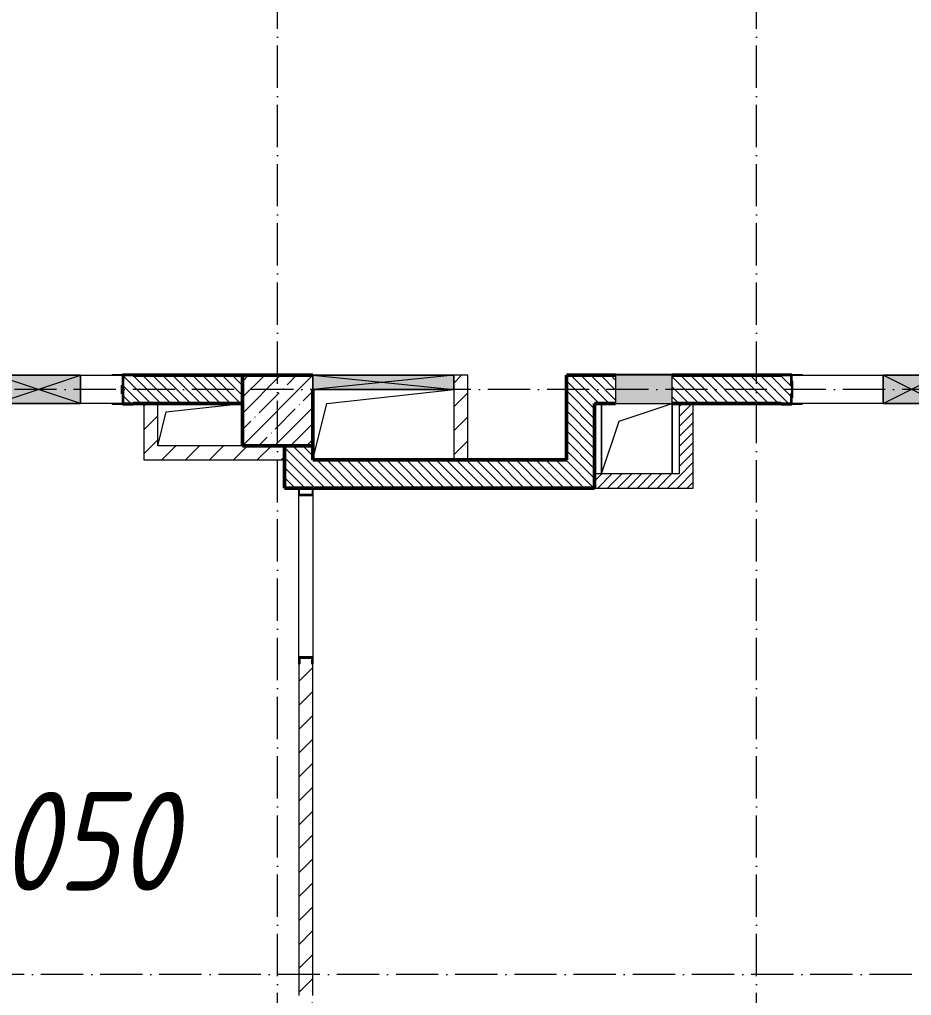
# Model space of a CAD drawing. Header units: millimetres. Extents: x -12989 to 629078, y -109036 to 555275.
# Drawn here: x 61478 to 67810, y 65395 to 72319 of the extents above; entities that cross this region are included whole.
import ezdxf

# ---------------------------------------------------------------- set-up
doc = ezdxf.new("R2010")
doc.units = ezdxf.units.MM
doc.linetypes.add('50_200_ШТРИХ_1Т_ш5_п1_п1_', pattern=[700, 500, -100, 0, -100])
for name, color, linetype, lineweight in [('A-DETL-GENF-OTLN', 7, 'Continuous', 9), ('A-FLOR-____-OTLN', 7, 'Continuous', 9), ('A-GENM-____-MCUT', 7, 'Continuous', 25), ('A-GENM-____-OTLN', 7, 'Continuous', 9), ('A-GENM-____-OTLN-1', 7, 'Continuous', 25), ('A-GLAZ-____-OTLN', 7, 'Continuous', 9), ('A-WALL-____-MCUT-2', 7, 'Continuous', 50), ('A-WALL-____-PATT-1', 7, 'Continuous', 9), ('A-WALL-FNSH-MCUT-1', 7, 'Continuous', 9), ('I-WALL-____-OTLN', 7, 'Continuous', 9), ('S-COLS-____-MCUT', 7, 'Continuous', 50), ('S-COLS-____-OTLN', 7, 'Continuous', 9), ('S-GRID-____-OTLN-1', 7, '50_200_ШТРИХ_1Т_ш5_п1_п1_', 9), ('Марки помещений', 7, 'Continuous', 9)]:
    doc.layers.add(name, color=color, linetype=linetype, lineweight=lineweight)
doc.layers.add('A-GLAZ-____-OTLN-1', color=7, linetype='Continuous', lineweight=9, true_color=0xc0c0c0)
doc.styles.add('ISOCPEUR_I_3', font='isocpeui.ttf', dxfattribs={"width": 0.85, "height": 2.2})
pattern_1 = [(45, (43259.71, 63713.66), (-84.8528, 84.8528), [])]
pattern_2 = [(135, (43259.71, 63713.66), (-35.35534, -35.35534), [])]
pattern_3 = [(45, (43259.71, 63713.66), (-35.35534, 35.35534), [])]

# ---------------------------------------------------------------- blocks, each defined once
blk = doc.blocks.new('BSC_Колонна _Прямоугольная - 500х500-V72-АР1_План отверстий 2 этажа в осях 1-64_А-ГГ')
at = {"layer": 'S-COLS-____-OTLN'}
h = blk.add_hatch(dxfattribs=at)
h.set_pattern_fill('FP_101', color=256, style=0, pattern_type=2)
h.set_pattern_definition([(45, (-20050, -5831.04), (-114.0493, 114.0493), []), (45, (-19935.95, -5831.04), (-114.0493, 114.0493), [201.613, -40.323, 3.353, -36.97])])
h.paths.add_polyline_path([(-250, -250), (250, -250), (250, 250), (-250, 250), (-250, 150)], flags=0)
at = {"layer": 'S-COLS-____-MCUT'}
for p, q in [((250, 250), (-250, 250)), ((-250, 250), (-250, -250)), ((250, -250), (250, 150)), ((-250, -250), (250, -250))]:
    blk.add_line(p, q, dxfattribs=at)
blk = doc.blocks.new('АР_Перемычка - АР_Перемычка-28448550-АР1_План отверстий 2 этажа в осях 1-64_А-ГГ')
at = {"layer": 'A-GENM-____-OTLN'}
blk.add_line((-350, -100), (-342, -100), dxfattribs=at)
blk = doc.blocks.new('154_Фахверк_СКБ_Швеллер - Тип_100_3550_1-28320239-АР1_План отверстий 2 этажа в осях 1-64_А-ГГ')
at = {"layer": 'A-GENM-____-MCUT'}
for p, q in [((175, 50), (125, 50)), ((125, 50), (125, -50)), ((128, 47), (175, 47)), ((128, -47), (128, 47)), ((175, 47), (175, 50)), ((125, -50), (175, -50)), ((175, -47), (128, -47)), ((175, -50), (175, -47))]:
    blk.add_line(p, q, dxfattribs=at)
blk = doc.blocks.new('154_Стойка_СКБ_Швеллер - СМ-2180_100-28318692-АР1_План отверстий 2 этажа в осях 1-64_А-ГГ')
at = {"layer": 'A-GENM-____-MCUT'}
for p, q in [((171, 50), (125, 50)), ((125, 50), (125, -50)), ((129.5, 42.4), (171, 42.4)), ((129.5, -42.4), (129.5, 42.4)), ((171, 42.4), (171, 50)), ((125, -50), (171, -50)), ((171, -42.4), (129.5, -42.4)), ((171, -50), (171, -42.4))]:
    blk.add_line(p, q, dxfattribs=at)
blk = doc.blocks.new('154_Стойка_СКБ_Уголок - СМ-2180_200-28268025-АР1_План отверстий 2 этажа в осях 1-64_А-ГГ')
at = {"layer": 'A-GENM-____-MCUT'}
for p, q in [((125, 156), (125, 81)), ((200, 156), (125, 156)), ((131, 81), (131, 150)), ((131, 150), (200, 150)), ((200, 150), (200, 156)), ((125, 81), (131, 81)), ((131, 19), (125, 19)), ((125, 19), (125, -56)), ((131, -50), (131, 19)), ((125, -56), (200, -56)), ((200, -50), (131, -50)), ((200, -56), (200, -50))]:
    blk.add_line(p, q, dxfattribs=at)
blk = doc.blocks.new('Стойка_Влож_Уголок_Опорный - Уголок-28213941-АР1_План отверстий 2 этажа в осях 1-64_А-ГГ')
at = {"layer": 'A-GENM-____-OTLN'}
for p, q in [((-212, -6), (-212, 0)), ((0, 0), (0, -6)), ((-212, -75), (-212, -6)), ((-212, -6), (-206, -6)), ((-6, -6), (0, -6)), ((0, -6), (0, -75)), ((-212, -75), (-206, -75)), ((-6, -75), (0, -75))]:
    blk.add_line(p, q, dxfattribs=at)
blk = doc.blocks.new('154_Стойка_СКБ_Уголок - СМ-2480_200-28346303-АР1_План отверстий 2 этажа в осях 1-64_А-ГГ')
at = {"layer": 'A-GENM-____-MCUT'}
for p, q in [((125, 156), (125, 81)), ((200, 156), (125, 156)), ((131, 81), (131, 150)), ((131, 150), (200, 150)), ((200, 150), (200, 156)), ((125, 81), (131, 81)), ((131, 19), (125, 19)), ((125, 19), (125, -56)), ((131, -50), (131, 19)), ((125, -56), (200, -56)), ((200, -50), (131, -50)), ((200, -56), (200, -50))]:
    blk.add_line(p, q, dxfattribs=at)
blk = doc.blocks.new('Стойка_Влож_Полоса боковая - Полоса-28213942-АР1_План отверстий 2 этажа в осях 1-64_А-ГГ')
at = {"layer": 'A-GENM-____-OTLN'}
for p, q in [((-5, 60), (0, 60)), ((-5, -60), (-5, 60)), ((0, 31), (0, -31)), ((0, -60), (-5, -60))]:
    blk.add_line(p, q, dxfattribs=at)
blk = doc.blocks.new('AR_Отверстие Ниша - Лючок-32403954-АР1_План отверстий 2 этажа в осях 1-64_А-ГГ')
at = {"layer": 'A-GLAZ-____-OTLN'}
blk.add_hatch(color=256, dxfattribs=at).paths.add_polyline_path([(-200, 100), (-200, -100), (200, -100), (200, 100)], flags=0)
for p, q in [((200, 100), (-200, 100)), ((-200, 100), (-200, -100)), ((200, -100), (200, 100)), ((-200, -100), (200, -100))]:
    blk.add_line(p, q, dxfattribs=at)
blk = doc.blocks.new('Л_Общий_Лючок - Лючок-29677405-АР1_План отверстий 2 этажа в осях 1-64_А-ГГ')
at = {"layer": 'A-GLAZ-____-OTLN-1'}
blk.add_hatch(color=256, dxfattribs=at).paths.add_polyline_path([(400, 0), (424, 0), (424, 6), (-24, 6), (-24, 0), (0, 0)], flags=0)
at = {"layer": 'A-GLAZ-____-OTLN'}
for p, q in [((424, 6), (-24, 6)), ((-24, 6), (-24, 0)), ((424, 6), (424, 0))]:
    blk.add_line(p, q, dxfattribs=at)
blk = doc.blocks.new('AR_Отверстие прямоугольное _в плите_ - AR_Отверстие прямоугольное _в плите_-30459293-АР1_План отверстий 2 этажа в осях 1-64_А-ГГ')
at = {"layer": 'A-GENM-____-OTLN'}
for p, q in [((-250, 250), (-250, -250)), ((-125, 125), (250, 250)), ((250, -250), (250, 250)), ((-250, -250), (-125, 125))]:
    blk.add_line(p, q, dxfattribs=at)
blk = doc.blocks.new('AR_Отверстие прямоугольное _в плите_ - AR_Отверстие прямоугольное _в плите_-30552555-АР1_План отверстий 2 этажа в осях 1-64_А-ГГ')
at = {"layer": 'A-GENM-____-OTLN'}
for p, q in [((-240, 90), (300, 150)), ((-300, -150), (-240, 90))]:
    blk.add_line(p, q, dxfattribs=at)
blk = doc.blocks.new('AR_Отверстие прямоугольное _в плите_ - AR_Отверстие прямоугольное _в плите_-30552705-АР1_План отверстий 2 этажа в осях 1-64_А-ГГ')
at = {"layer": 'A-GENM-____-OTLN'}
for p, q in [((-400, 150), (500, 250)), ((-500, -250), (-400, 150))]:
    blk.add_line(p, q, dxfattribs=at)
blk = doc.blocks.new('AR_Отверстие прямоугольное _в стене__БезПР - AR_Отверстие прямоугольное _в стене__БезПР-36428632-АР1_План отверстий 2 этажа в осях 1-64_А-ГГ')
at = {"layer": 'A-GLAZ-____-OTLN'}
blk.add_hatch(color=256, dxfattribs=at).paths.add_polyline_path([(-200, -100), (200, -100), (200, 100), (-200, 100)], flags=0)
at = {"layer": 'A-DETL-GENF-OTLN'}
for p, q in [((-200, -100), (-200, 100)), ((-200, 100), (200, 100)), ((200, 100), (-200, -100)), ((-200, 100), (200, -100)), ((200, 100), (-200, 100)), ((-200, 100), (-200, -100)), ((200, 100), (200, -100)), ((200, -100), (200, 100)), ((200, -100), (-200, -100)), ((-200, -100), (200, -100))]:
    blk.add_line(p, q, dxfattribs=at)
at = {"layer": 'A-GLAZ-____-OTLN'}
blk.add_line((200, 100), (-200, 100), dxfattribs=at)
blk = doc.blocks.new('AR_Отверстие прямоугольное _в стене__БезПР - AR_Отверстие прямоугольное _в стене__БезПР-36429236-АР1_План отверстий 2 этажа в осях 1-64_А-ГГ')
at = {"layer": 'A-GLAZ-____-OTLN'}
blk.add_hatch(color=256, dxfattribs=at).paths.add_polyline_path([(500, -50), (500, 50), (-500, 50), (-500, -50), (395.9, -50)], flags=0)
at = {"layer": 'A-DETL-GENF-OTLN'}
for p, q in [((-500, -50), (-500, 50)), ((-500, 50), (500, 50)), ((500, 50), (-500, -50)), ((-500, 50), (500, -50)), ((500, 50), (-500, 50)), ((-500, 50), (-500, -50)), ((500, 50), (500, -50)), ((500, -50), (500, 50)), ((500, -50), (-500, -50)), ((-500, -50), (500, -50))]:
    blk.add_line(p, q, dxfattribs=at)
at = {"layer": 'A-GLAZ-____-OTLN'}
blk.add_line((500, 50), (-500, 50), dxfattribs=at)
blk = doc.blocks.new('AR_Отверстие прямоугольное _в стене_ - AR_Отверстие прямоугольное _в стене__ОВ-36870782-АР1_План отверстий 2 этажа в осях 1-64_А-ГГ')
at = {"layer": 'A-GLAZ-____-OTLN'}
blk.add_hatch(color=256, dxfattribs=at).paths.add_polyline_path([(-300, 100), (-300, -100), (300, -100), (300, 100)], flags=0)
at = {"layer": 'A-DETL-GENF-OTLN'}
for p, q in [((-300, -100), (-300, 100)), ((-300, 100), (300, 100)), ((300, 100), (-300, -100)), ((-300, 100), (300, -100)), ((300, 100), (-300, 100)), ((-300, 100), (-300, -100)), ((300, 100), (300, -100)), ((300, -100), (300, 100)), ((300, -100), (-300, -100)), ((-300, -100), (300, -100))]:
    blk.add_line(p, q, dxfattribs=at)
blk = doc.blocks.new('2этаж')
at = {"layer": 'S-GRID-____-OTLN-1', "color": 251, "ltscale": 0.6, "true_color": 0x636466}
for p, q in [((4458.3, 454533.3), (4458.3, 508896.9)), ((7858.3, 454533.3), (7858.3, 508896.9)), ((74727.1, 464997), (-20260.4, 464997)), ((88359, 460847), (-20260.4, 460847))]:
    blk.add_line(p, q, dxfattribs=at)

msp = doc.modelspace()

# ---------------------------------------------------------------- hatches: boundary and pattern name
at = {"layer": 'A-WALL-____-PATT-1'}
h = msp.add_hatch(dxfattribs=at)
h.set_pattern_fill('FP_6', color=256, style=0, pattern_type=2)
h.set_pattern_definition(pattern_2)
h.paths.add_polyline_path([(63059.7115, 69594.7006), (63059.7115, 69794.7006), (62215.7115, 69794.7006), (62215.7115, 69725.7006), (62209.7115, 69725.7006), (62209.7115, 69663.7006), (62215.7115, 69663.7006), (62215.7115, 69594.7006), (62688.129, 69594.7006)], flags=0)
h.paths.add_polyline_path([(61053.7115, 69594.7006), (61053.7115, 69663.7006), (61059.7115, 69663.7006), (61059.7115, 69725.7006), (61053.7115, 69725.7006), (61053.7115, 69794.7006), (60559.7115, 69794.7006), (60559.7115, 69594.7006), (60984.7115, 69594.7006)], flags=0)
h = msp.add_hatch(dxfattribs=at)
h.set_pattern_fill('FP_4', color=256, style=0, pattern_type=2)
h.set_pattern_definition(pattern_1)
h.paths.add_polyline_path([(64559.7115, 69694.7006), (64659.7115, 69694.7006), (64659.7115, 69794.7006), (64559.7115, 69794.7006)], flags=0)
h = msp.add_hatch(dxfattribs=at)
h.set_pattern_fill('FP_6', color=256, style=0, pattern_type=2)
h.set_pattern_definition(pattern_2)
h.paths.add_polyline_path([(65559.7115, 68994.7006), (65559.7115, 69794.7006), (65359.7115, 69794.7006), (65359.7115, 68994.7006)], flags=0)
h = msp.add_hatch(dxfattribs=at)
h.set_pattern_fill('FP_6', color=256, style=0, pattern_type=2)
h.set_pattern_definition(pattern_2)
h.paths.add_polyline_path([(68665.7115, 69594.7006), (69059.7115, 69594.7006), (69059.7115, 69794.7006), (68665.7115, 69794.7006), (68665.7115, 69725.7006), (68659.7115, 69725.7006), (68659.7115, 69663.7006), (68665.7115, 69663.7006), (68665.7115, 69597.7006)], flags=0)
h.paths.add_polyline_path([(66884.7115, 69594.7006), (66953.7115, 69594.7006), (66953.7115, 69663.7006), (66959.7115, 69663.7006), (66959.7115, 69725.7006), (66953.7115, 69725.7006), (66953.7115, 69794.7006), (66109.7115, 69794.7006), (66109.7115, 69594.7006), (66223.0576, 69594.7006)], flags=0)
h.paths.add_polyline_path([(65559.7115, 69594.7006), (65709.7115, 69594.7006), (65709.7115, 69794.7006), (65559.7115, 69794.7006)], flags=0)
h = msp.add_hatch(dxfattribs=at)
h.set_pattern_fill('FP_4', color=256, style=0, pattern_type=2)
h.set_pattern_definition(pattern_1)
h.paths.add_polyline_path([(64659.7115, 69194.7006), (64659.7115, 69694.7006), (64559.7115, 69694.7006), (64559.7115, 69194.7006)], flags=0)
h = msp.add_hatch(dxfattribs=at)
h.set_pattern_fill('FP_4', color=256, style=0, pattern_type=2)
h.set_pattern_definition(pattern_1)
h.paths.add_polyline_path([(62459.7115, 69294.7006), (62459.7115, 69594.7006), (62359.7115, 69594.7006), (62359.7115, 69294.7006)], flags=0)
h = msp.add_hatch(dxfattribs=at)
h.set_pattern_fill('FP_5', color=256, style=0, pattern_type=2)
h.set_pattern_definition(pattern_3)
h.paths.add_polyline_path([(66223.0576, 68994.7006), (66259.7115, 68994.7006), (66259.7115, 69594.7006), (66159.7115, 69594.7006), (66159.7115, 68994.7006)], flags=0)
h = msp.add_hatch(dxfattribs=at)
h.set_pattern_fill('FP_4', color=256, style=0, pattern_type=2)
h.set_pattern_definition(pattern_1)
h.paths.add_polyline_path([(63359.7115, 69194.7006), (63359.7115, 69294.7006), (62359.7115, 69294.7006), (62359.7115, 69194.7006), (62688.129, 69194.7006)], flags=0)
h = msp.add_hatch(dxfattribs=at)
h.set_pattern_fill('FP_6', color=256, style=0, pattern_type=2)
h.set_pattern_definition(pattern_2)
h.paths.add_polyline_path([(63462.7115, 68994.7006), (63559.7115, 68994.7006), (63559.7115, 69294.7006), (63359.7115, 69294.7006), (63359.7115, 68994.7006), (63459.7115, 68994.7006)], flags=0)
h = msp.add_hatch(dxfattribs=at)
h.set_pattern_fill('FP_6', color=256, style=0, pattern_type=2)
h.set_pattern_definition(pattern_2)
h.paths.add_polyline_path([(65359.7115, 68994.7006), (65359.7115, 69194.7006), (63559.7115, 69194.7006), (63559.7115, 68994.7006), (64455.5933, 68994.7006)], flags=0)
h = msp.add_hatch(dxfattribs=at)
h.set_pattern_fill('FP_5', color=256, style=0, pattern_type=2)
h.set_pattern_definition(pattern_3)
h.paths.add_polyline_path([(66159.7115, 68994.7006), (66159.7115, 69094.7006), (65559.7115, 69094.7006), (65559.7115, 68994.7006)], flags=0)
h = msp.add_hatch(dxfattribs=at)
h.set_pattern_fill('FP_4', color=256, style=0, pattern_type=2)
h.set_pattern_definition(pattern_1)
h.paths.add_polyline_path([(63559.7115, 62294.7006), (63559.7115, 65344.7006), (63556.7115, 65344.7006), (63556.7115, 65391.7006), (63462.7115, 65391.7006), (63462.7115, 65344.7006), (63459.7115, 65344.7006), (63459.7115, 62294.7006)], flags=0)
h.paths.add_polyline_path([(63556.7115, 65394.7006), (63559.7115, 65394.7006), (63558.8751, 67748.7006), (63552.1115, 67748.7006), (63552.1115, 67790.2006), (63467.3115, 67790.2006), (63467.3115, 67748.7006), (63459.7115, 67748.7006), (63459.7115, 65394.7006), (63552.1115, 65394.7006)], flags=0)
h.paths.add_polyline_path([(63556.7115, 68947.7006), (63556.7115, 68994.7006), (63462.7115, 68994.7006), (63462.7115, 68947.7006), (63553.7115, 68947.7006)], flags=0)

# ---------------------------------------------------------------- linework, layer by layer
at = {"layer": 'A-FLOR-____-OTLN'}
for p, q in [((65609.7115, 69094.7006), (65609.7115, 69594.7006)), ((66109.7115, 69594.7006), (66109.7115, 69094.7006))]:
    msp.add_line(p, q, dxfattribs=at)
at = {"layer": 'A-WALL-____-MCUT-2'}
for p, q in [((63059.7115, 69794.7006), (62284.7115, 69794.7006)), ((65709.7115, 69794.7006), (65359.7115, 69794.7006)), ((65359.7115, 69794.7006), (65359.7115, 69194.7006)), ((66884.7115, 69794.7006), (66109.7115, 69794.7006)), ((62209.7115, 69725.7006), (62209.7115, 69663.7006)), ((62284.7115, 69594.7006), (63059.7115, 69594.7006)), ((65559.7115, 68994.7006), (65559.7115, 69594.7006)), ((65559.7115, 69594.7006), (65709.7115, 69594.7006)), ((66109.7115, 69594.7006), (66884.7115, 69594.7006)), ((63359.7115, 69294.7006), (63359.7115, 68994.7006)), ((63559.7115, 69194.7006), (63559.7115, 69294.7006)), ((65359.7115, 69194.7006), (63559.7115, 69194.7006)), ((63359.7115, 68994.7006), (63459.7115, 68994.7006)), ((63462.7115, 68994.7006), (63556.7115, 68994.7006)), ((63559.7115, 68994.7006), (65559.7115, 68994.7006))]:
    msp.add_line(p, q, dxfattribs=at)
at = {"layer": 'A-WALL-FNSH-MCUT-1'}
for p, q in [((64659.7115, 69794.7006), (64559.7115, 69794.7006)), ((64659.7115, 69194.7006), (64659.7115, 69794.7006)), ((64559.7115, 69694.7006), (64559.7115, 69194.7006)), ((62359.7115, 69594.7006), (62359.7115, 69194.7006)), ((62459.7115, 69294.7006), (62459.7115, 69594.7006)), ((66159.7115, 69594.7006), (66159.7115, 69094.7006)), ((66259.7115, 68994.7006), (66259.7115, 69594.7006)), ((63059.7115, 69294.7006), (62459.7115, 69294.7006)), ((62359.7115, 69194.7006), (63359.7115, 69194.7006)), ((66159.7115, 69094.7006), (65559.7115, 69094.7006)), ((65559.7115, 68994.7006), (66259.7115, 68994.7006)), ((63459.7115, 67748.7006), (63459.7115, 65394.7006)), ((63559.7115, 65394.7006), (63559.7115, 67748.7006))]:
    msp.add_line(p, q, dxfattribs=at)
at = {"layer": 'I-WALL-____-OTLN'}
for p, q in [((61909.7115, 69794.7006), (62209.7115, 69794.7006)), ((66959.7115, 69794.7006), (67609.7115, 69794.7006)), ((62209.7115, 69594.7006), (61909.7115, 69594.7006)), ((67609.7115, 69594.7006), (66959.7115, 69594.7006)), ((63459.7115, 67794.7006), (63459.7115, 68944.7006)), ((63559.7115, 68944.7006), (63559.7115, 67794.7006))]:
    msp.add_line(p, q, dxfattribs=at)

# ---------------------------------------------------------------- block references
msp.add_blockref('2этаж', (58851.3748, -395302.2823))
at = {"layer": 'A-GENM-____-OTLN'}
for name, p, rotation in [('Стойка_Влож_Уголок_Опорный - Уголок-28213941-АР1_План отверстий 2 этажа в осях 1-64_А-ГГ', (62209.7115, 69588.7006), 269.9999999999995), ('Стойка_Влож_Уголок_Опорный - Уголок-28213941-АР1_План отверстий 2 этажа в осях 1-64_А-ГГ', (66959.7115, 69800.7006), 89.99999999999955), ('Стойка_Влож_Полоса боковая - Полоса-28213942-АР1_План отверстий 2 этажа в осях 1-64_А-ГГ', (66959.7115, 69694.7006), 180)]:
    msp.add_blockref(name, p, dxfattribs=dict(at, rotation=rotation))
for name, p in [('AR_Отверстие прямоугольное _в плите_ - AR_Отверстие прямоугольное _в плите_-30552705-АР1_План отверстий 2 этажа в осях 1-64_А-ГГ', (64059.7115, 69444.7006)), ('AR_Отверстие прямоугольное _в плите_ - AR_Отверстие прямоугольное _в плите_-30552555-АР1_План отверстий 2 этажа в осях 1-64_А-ГГ', (62759.7115, 69444.7006)), ('AR_Отверстие прямоугольное _в плите_ - AR_Отверстие прямоугольное _в плите_-30459293-АР1_План отверстий 2 этажа в осях 1-64_А-ГГ', (65859.7115, 69344.7006)), ('АР_Перемычка - АР_Перемычка-28448550-АР1_План отверстий 2 этажа в осях 1-64_А-ГГ', (66959.7115, 69694.7006))]:
    msp.add_blockref(name, p, dxfattribs=at)
at = {"layer": 'A-GENM-____-OTLN-1'}
msp.add_blockref('154_Стойка_СКБ_Уголок - СМ-2180_200-28268025-АР1_План отверстий 2 этажа в осях 1-64_А-ГГ', (62084.7115, 69644.7006), dxfattribs=at)
for name, p, rotation in [('154_Стойка_СКБ_Уголок - СМ-2480_200-28346303-АР1_План отверстий 2 этажа в осях 1-64_А-ГГ', (67084.7115, 69744.7006), 180), ('154_Фахверк_СКБ_Швеллер - Тип_100_3550_1-28320239-АР1_План отверстий 2 этажа в осях 1-64_А-ГГ', (63509.7115, 68819.7006), 89.99999999999991), ('154_Стойка_СКБ_Швеллер - СМ-2180_100-28318692-АР1_План отверстий 2 этажа в осях 1-64_А-ГГ', (63509.7115, 67919.7006), 269.9999999999999)]:
    msp.add_blockref(name, p, dxfattribs=dict(at, rotation=rotation))
at = {"layer": 'A-GLAZ-____-OTLN'}
for name, p in [('Л_Общий_Лючок - Лючок-29677405-АР1_План отверстий 2 этажа в осях 1-64_А-ГГ', (65709.7115, 69794.7006)), ('AR_Отверстие прямоугольное _в стене__БезПР - AR_Отверстие прямоугольное _в стене__БезПР-36429236-АР1_План отверстий 2 этажа в осях 1-64_А-ГГ', (64059.7115, 69744.7006))]:
    msp.add_blockref(name, p, dxfattribs=at)
at = {"layer": 'A-GLAZ-____-OTLN', "rotation": 180}
for name, p in [('AR_Отверстие прямоугольное _в стене_ - AR_Отверстие прямоугольное _в стене__ОВ-36870782-АР1_План отверстий 2 этажа в осях 1-64_А-ГГ', (61609.7115, 69694.7006)), ('AR_Отверстие Ниша - Лючок-32403954-АР1_План отверстий 2 этажа в осях 1-64_А-ГГ', (65909.7115, 69694.7006)), ('AR_Отверстие прямоугольное _в стене__БезПР - AR_Отверстие прямоугольное _в стене__БезПР-36428632-АР1_План отверстий 2 этажа в осях 1-64_А-ГГ', (67809.7115, 69694.7006))]:
    msp.add_blockref(name, p, dxfattribs=at)
at = {"layer": 'S-COLS-____-OTLN'}
msp.add_blockref('BSC_Колонна _Прямоугольная - 500х500-V72-АР1_План отверстий 2 этажа в осях 1-64_А-ГГ', (63309.7115, 69544.7006), dxfattribs=at)

# ---------------------------------------------------------------- texts
at = {"layer": 'Марки помещений', "insert": (60756.5066, 66839.2718), "char_height": 700, "width": 785.65375, "attachment_point": 1, "style": 'ISOCPEUR_I_3'}
msp.add_mtext('2.050', dxfattribs=at)

doc.saveas('drawing.dxf')
